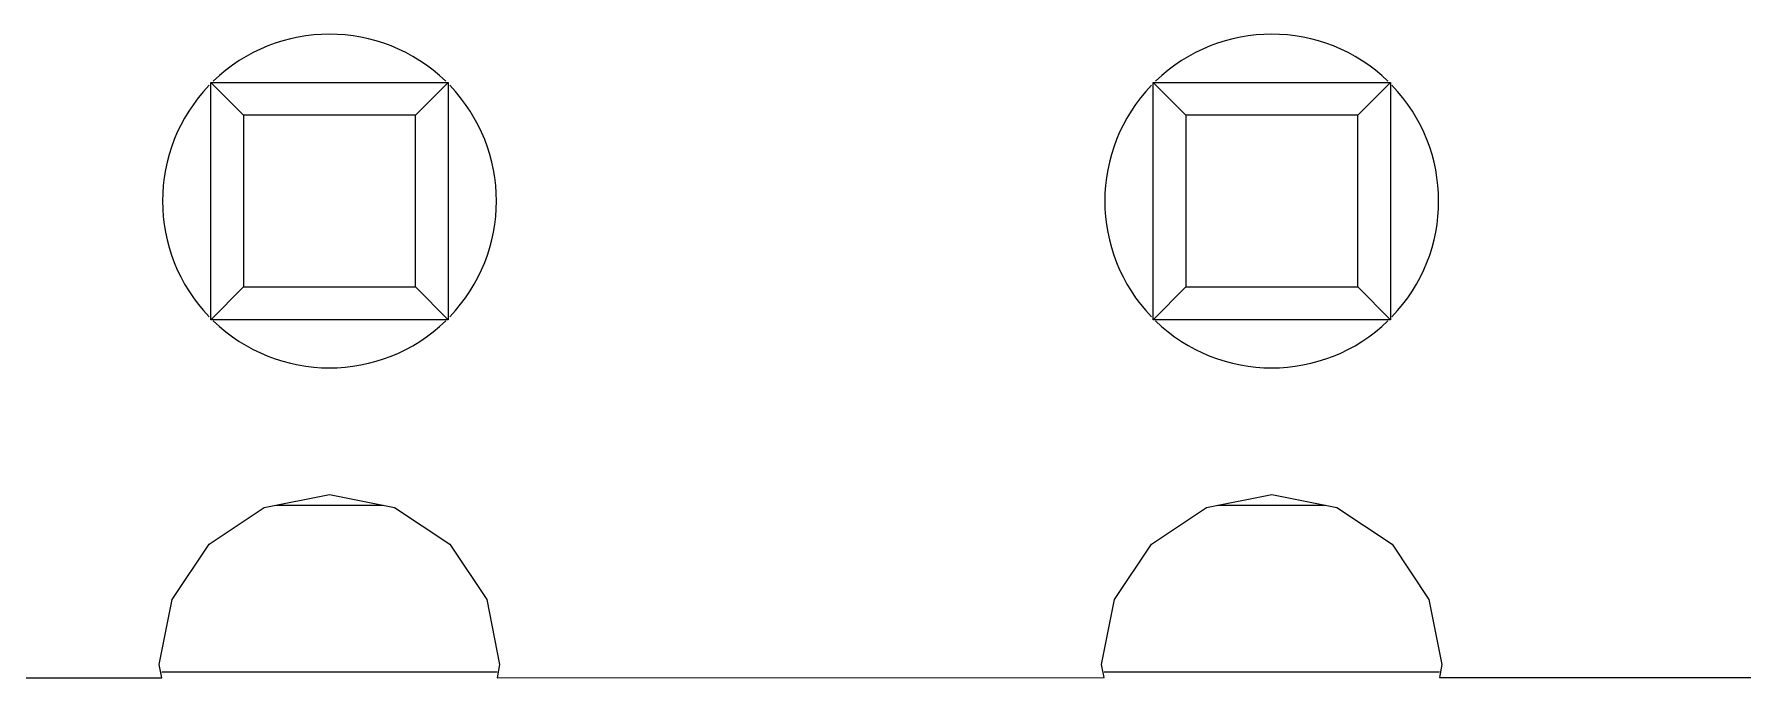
# Model space of a CAD drawing. Header units: millimetres. Extents: x 573 to 698, y 194 to 280.
# Drawn here: x 652.875 to 657.481, y 241.65 to 243.386 of the extents above; entities that cross this region are included whole.
import ezdxf

# ---------------------------------------------------------------- set-up
doc = ezdxf.new("R2010")
doc.units = ezdxf.units.MM
doc.header["$LTSCALE"] = 30.734
doc.layers.get('0').update_dxf_attribs({"linetype": 'CONTINUOUS'})

msp = doc.modelspace()

# ---------------------------------------------------------------- linework, layer by layer
at = {"color": 7, "linetype": 'Continuous'}
for p, q in [((653.3514, 243.2557), (653.9914, 243.2557)), ((653.4396, 243.1675), (653.3514, 243.2557)), ((653.3514, 242.6157), (653.3514, 243.2557)), ((653.9914, 243.2557), (653.9032, 243.1675)), ((653.9914, 243.2557), (653.9914, 242.6157)), ((655.8914, 243.2557), (656.5314, 243.2557)), ((655.9796, 243.1675), (655.8914, 243.2557)), ((655.8914, 242.6157), (655.8914, 243.2557)), ((656.5314, 243.2557), (656.4432, 243.1675)), ((656.5314, 243.2557), (656.5314, 242.6157)), ((653.9032, 243.1675), (653.4396, 243.1675)), ((653.4396, 243.1675), (653.4396, 242.7039)), ((653.9032, 242.7039), (653.9032, 243.1675)), ((656.4432, 243.1675), (655.9796, 243.1675)), ((655.9796, 243.1675), (655.9796, 242.7039)), ((656.4432, 242.7039), (656.4432, 243.1675)), ((653.4396, 242.7039), (653.3514, 242.6157)), ((653.4396, 242.7039), (653.9032, 242.7039)), ((653.9914, 242.6157), (653.9032, 242.7039)), ((655.9796, 242.7039), (655.8914, 242.6157)), ((655.9796, 242.7039), (656.4432, 242.7039)), ((656.5314, 242.6157), (656.4432, 242.7039)), ((653.9914, 242.6157), (653.3514, 242.6157)), ((656.5314, 242.6157), (655.8914, 242.6157)), ((653.4958, 242.1096), (653.6714, 242.1445)), ((653.6714, 242.1445), (653.847, 242.1096)), ((656.0358, 242.1096), (656.2114, 242.1445)), ((656.2114, 242.1445), (656.387, 242.1096)), ((653.347, 242.0101), (653.4958, 242.1096)), ((653.5265, 242.1157), (653.8162, 242.1157)), ((653.847, 242.1096), (653.9958, 242.0101)), ((655.887, 242.0101), (656.0358, 242.1096)), ((656.0665, 242.1157), (656.3562, 242.1157)), ((656.387, 242.1096), (656.5358, 242.0101)), ((653.2475, 241.8613), (653.347, 242.0101)), ((653.9958, 242.0101), (654.0953, 241.8613)), ((655.7875, 241.8613), (655.887, 242.0101)), ((656.5358, 242.0101), (656.6353, 241.8613)), ((653.2126, 241.6857), (653.2475, 241.8613)), ((654.0953, 241.8613), (654.1302, 241.6857)), ((655.7526, 241.6857), (655.7875, 241.8613)), ((656.6353, 241.8613), (656.6702, 241.6857)), ((653.2196, 241.6503), (653.2126, 241.6857)), ((654.1302, 241.6857), (654.1232, 241.6504)), ((655.7595, 241.6507), (655.7526, 241.6857)), ((656.6702, 241.6857), (656.6633, 241.6508)), ((651.5831, 241.65), (653.2196, 241.6503)), ((654.1232, 241.6657), (653.2196, 241.6657)), ((654.1232, 241.6504), (655.7595, 241.6507)), ((656.6633, 241.6657), (655.7595, 241.6657)), ((656.6633, 241.6508), (658.2995, 241.6511))]:
    msp.add_line(p, q, dxfattribs=at)
for centre, start, end in [((653.6714, 242.9357), 45.8551, 134.1151), ((656.2114, 242.9357), 45.8551, 134.1151), ((653.6714, 242.9357), 136.0768, 223.931), ((653.6714, 242.9357), 316.0768, 43.931), ((656.2114, 242.9357), 136.0768, 223.931), ((656.2114, 242.9357), 316.0768, 43.931), ((653.6714, 242.9357), 225.8551, 314.1151), ((656.2114, 242.9357), 225.8551, 314.1151)]:
    msp.add_arc(centre, 0.45, start, end, dxfattribs=at)

doc.saveas('drawing.dxf')
